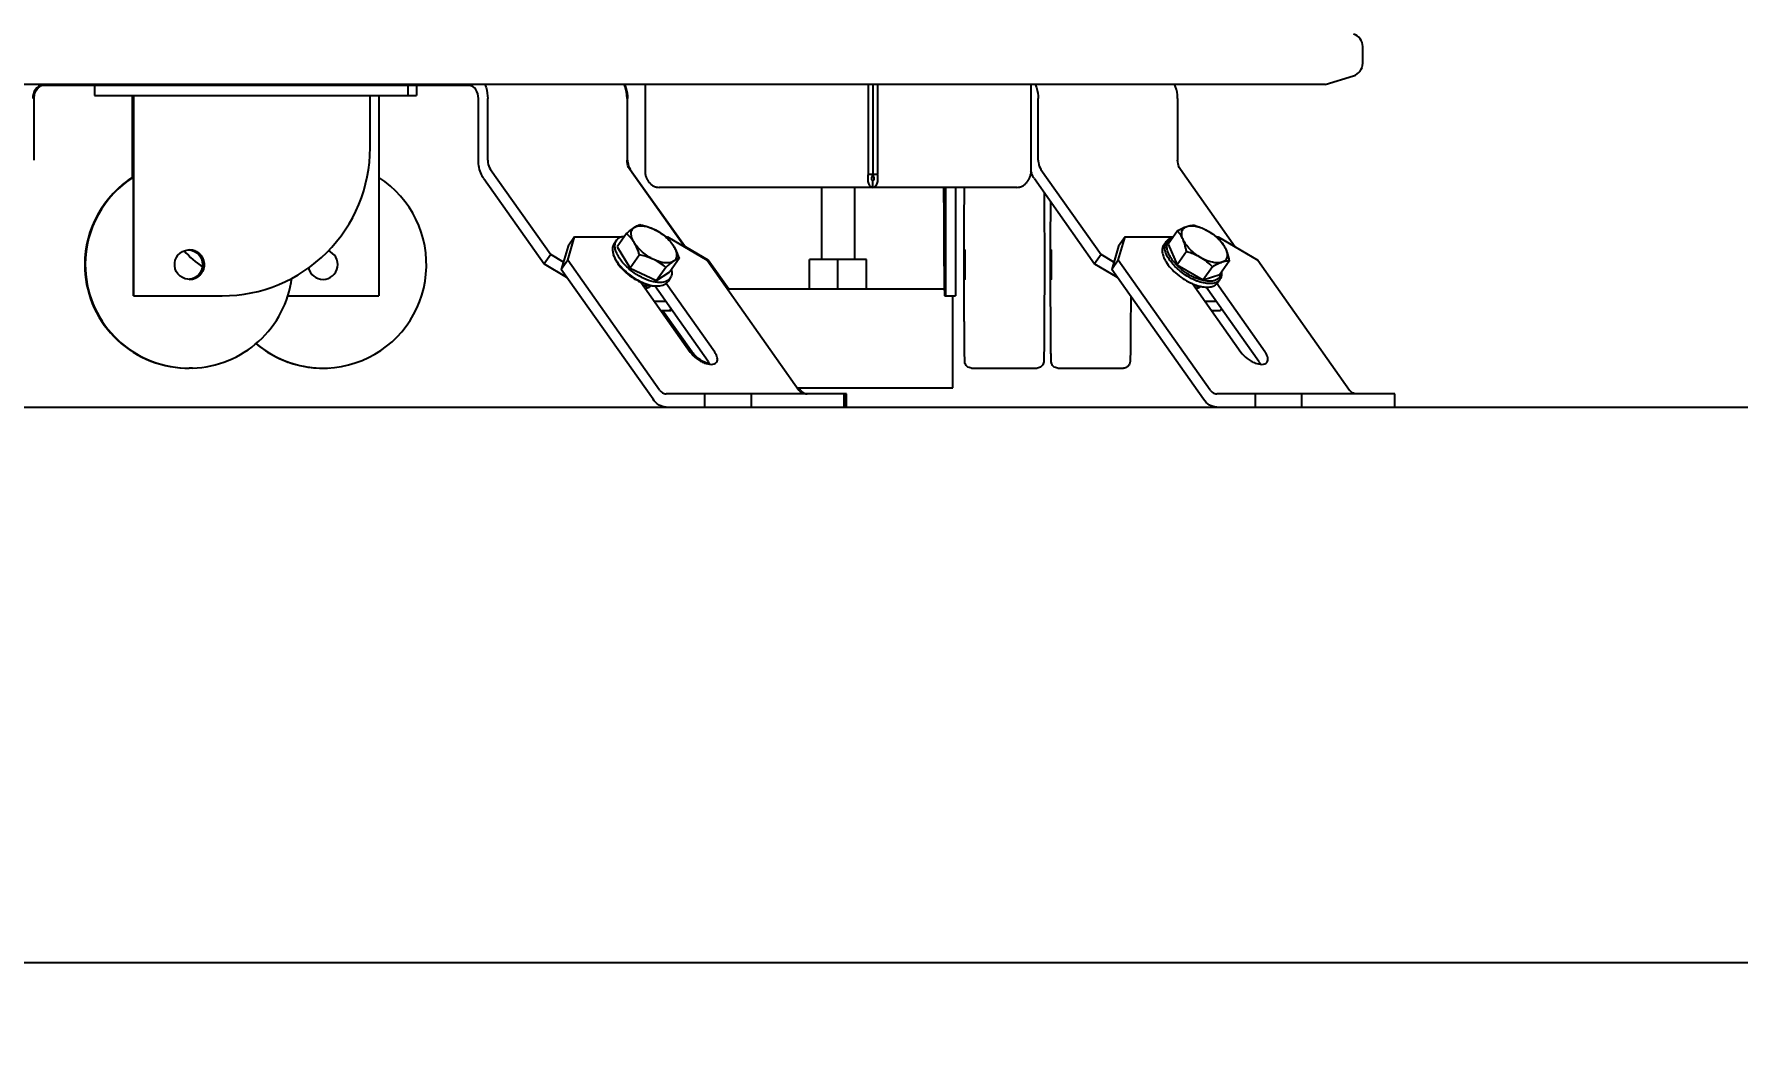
# Model space of a CAD drawing. Header units: millimetres. Extents: x 1186 to 6713, y 237 to 5598.
# Drawn here: x 1824 to 2343, y 1818 to 2130 of the extents above; entities that cross this region are included whole.
import ezdxf

# ---------------------------------------------------------------- set-up
doc = ezdxf.new("R2010")
doc.units = ezdxf.units.MM
doc.header["$LTSCALE"] = 384.175
doc.header["$PDMODE"] = 3
doc.header["$PDSIZE"] = 8
doc.layers.get('0').update_dxf_attribs({"linetype": 'CONTINUOUS'})
doc.layers.get('Defpoints').update_dxf_attribs({"linetype": 'CONTINUOUS'})
doc.styles.get("Standard").update_dxf_attribs({"font": 'calibri.ttf'})
doc.dimstyles.get("Standard").update_dxf_attribs({"dimtxt": 43.75, "dimasz": 43.75, "dimexe": 1.5, "dimexo": 1, "dimtad": 1, "dimdsep": 46, "dimtxsty": 'Standard', "dimblk": '_FILLED', "dimblk1": '_FILLED', "dimblk2": '_FILLED', "dimcen": 0.09, "dimazin": 2, "dimtol": 1, "dimtp": 0.01, "dimtm": 0.01, "dimtfac": 1, "dimtofl": 0, "dimtmove": 0, "dimatfit": 3, "dimldrblk": '_FILLED', "dimfxl": 1, "dimtolj": 1, "dimarcsym": 0})

# ---------------------------------------------------------------- blocks, each defined once
blk = doc.blocks.new('_FILLED')
at = {"color": 0, "linetype": 'ByBlock'}
blk.add_solid([(0, 0), (-1, 0.214), (-1, -0.214)], dxfattribs=at)
blk = doc.blocks.new('*D63')
at = {"color": 0, "lineweight": -2}
for p, q in [((1869.33, 4780.27), (1366.04, 4780.27)), ((1367.54, 4736.52), (1367.54, 3421.12)), ((1367.54, 2059.85), (1367.54, 3375.25)), ((1660.97, 2016.1), (1366.04, 2016.1))]:
    blk.add_line(p, q, dxfattribs=at)
at = {"layer": 'Defpoints', "color": 0}
for p in [(1870.33, 4780.27), (1367.54, 2016.1), (1661.97, 2016.1)]:
    blk.add_point(p, dxfattribs=at)
at = {"color": 0, "linetype": 'ByBlock', "lineweight": -2, "xscale": 43.75, "yscale": 43.75, "zscale": 43.75}
for p, rotation in [((1367.54, 4780.27), 90), ((1367.54, 2016.1), 270)]:
    blk.add_blockref('_FILLED', p, dxfattribs=dict(at, rotation=rotation))
at = {"color": 0, "insert": (1367.54, 3398.18), "char_height": 43.75, "attachment_point": 5}
blk.add_mtext('\\A1;\\A1;C', dxfattribs=at)
blk = doc.blocks.new('*D65')
at = {"color": 0, "lineweight": -2}
for p, q in [((3241.67, 2364.1), (3241.67, 1845.54)), ((1544.56, 2017.1), (1544.56, 1845.54)), ((1588.31, 1847.04), (2389.6, 1847.04)), ((3197.92, 1847.04), (2396.64, 1847.04))]:
    blk.add_line(p, q, dxfattribs=at)
at = {"layer": 'Defpoints', "color": 0}
for p in [(3241.67, 2365.1), (1544.56, 2018.1), (3241.67, 1847.04)]:
    blk.add_point(p, dxfattribs=at)
at = {"color": 0, "linetype": 'ByBlock', "lineweight": -2, "xscale": 43.75, "yscale": 43.75, "zscale": 43.75, "rotation": 180}
blk.add_blockref('_FILLED', (1544.56, 1847.04), dxfattribs=at)
at = {"color": 0, "linetype": 'ByBlock', "lineweight": -2, "xscale": 43.75, "yscale": 43.75, "zscale": 43.75}
blk.add_blockref('_FILLED', (3241.67, 1847.04), dxfattribs=at)
at = {"color": 0, "insert": (2393.12, 1847.04), "char_height": 43.75, "attachment_point": 5}
blk.add_mtext('\\A1;\\A1;I', dxfattribs=at)

msp = doc.modelspace()

# ---------------------------------------------------------------- linework, layer by layer
at = {"color": 0, "linetype": 'Continuous'}
for p, q in [((2228.32885, 2120.71613), (2228.32885, 2125.75628)), ((2216.91359, 2114.26629), (2225.49834, 2116.89091)), ((2216.91359, 2114.26629), (1566.82994, 2114.26629)), ((1826.32885, 2113.9362), (1826.32885, 2114.26629)), ((1956.32885, 2113.9362), (1826.32885, 2113.9362)), ((1842.28006, 2113.9362), (1842.28006, 2110.9362)), ((1842.28012, 2110.9362), (1940.33083, 2110.9362)), ((1853.77648, 2110.9362), (1853.77648, 2085.84466)), ((1853.79676, 2110.9362), (1853.79676, 2085.85821)), ((1854.17058, 2049.9362), (1854.17058, 2110.9362)), ((1854.18885, 2110.9362), (1854.19086, 2049.9362)), ((1926.18773, 2094.9362), (1926.18721, 2110.9362)), ((1928.83085, 2110.9362), (1928.83085, 2049.9362)), ((1937.68363, 2113.9362), (1937.68363, 2110.9362)), ((1940.33083, 2113.9362), (1940.33083, 2110.9362)), ((1956.32885, 2113.9362), (1956.32885, 2114.26629)), ((2009.91066, 2114.26629), (2009.91066, 2086.9362)), ((2077.79291, 2114.26629), (2077.79291, 2086.9362)), ((2079.20712, 2114.26629), (2079.20712, 2086.9362)), ((2080.62134, 2114.26629), (2080.62134, 2086.9362)), ((2127.29038, 2114.26629), (2127.29038, 2086.9362)), ((1823.90836, 2091.24991), (1823.90836, 2109.9362)), ((1854.04672, 2107.9362), (1854.17058, 2107.9362)), ((1959.15728, 2091.24991), (1959.15728, 2109.9362)), ((1961.9857, 2091.24991), (1961.9857, 2109.9362)), ((2004.41211, 2109.9362), (2004.41211, 2091.24991)), ((2004.54976, 2091.24991), (2004.54976, 2109.9362)), ((2129.5593, 2091.24991), (2129.5593, 2109.9362)), ((2171.9857, 2109.9362), (2171.9857, 2091.24991)), ((1960.81413, 2085.59306), (1979.15728, 2059.65193)), ((1962.81413, 2088.42148), (1981.15728, 2062.48036)), ((2021.95685, 2064.78105), (2005.24054, 2088.42148)), ((2005.38374, 2088.42148), (2022.39458, 2064.52463)), ((2077.79291, 2086.9362), (2080.62134, 2086.9362)), ((2079.20712, 2082.9362), (2079.20712, 2084.9362)), ((2128.38772, 2085.59306), (2146.73087, 2059.65193)), ((2130.38772, 2088.42148), (2148.73087, 2062.48036)), ((2189.53044, 2064.78105), (2172.81413, 2088.42148)), ((2123.04774, 2082.9362), (2014.1533, 2082.9362)), ((2063.60052, 2082.9362), (2063.60052, 2060.9362)), ((2073.60052, 2082.9362), (2073.60052, 2060.9362)), ((2101.33605, 2082.9362), (2101.33605, 2049.9362)), ((2104.33598, 2082.9362), (2104.33598, 2049.9362)), ((2171.89937, 2069.69607), (2169.05663, 2065.67583)), ((1986.42994, 2065.02369), (1984.35887, 2057.95262)), ((1986.35887, 2060.78105), (1988.42994, 2067.85212)), ((1988.42994, 2067.85212), (1986.42994, 2065.02369)), ((1988.42994, 2067.85212), (2002.60005, 2067.85212)), ((2001.20551, 2066.83965), (2000.45551, 2065.77899)), ((2004.21327, 2068.8782), (2001.37054, 2064.85796)), ((2001.37054, 2064.85796), (2005.34374, 2058.35591)), ((2016.17185, 2067.85212), (2016.71421, 2067.85212)), ((2016.71421, 2067.85212), (2028.78528, 2060.78105)), ((2029.08623, 2060.78105), (2022.17351, 2064.83519)), ((2154.00353, 2065.02369), (2151.93246, 2057.95262)), ((2153.93246, 2060.78105), (2156.00353, 2067.85212)), ((2156.00353, 2067.85212), (2154.00353, 2065.02369)), ((2156.00353, 2067.85212), (2170.5955, 2067.85212)), ((2167.77911, 2065.42543), (2168.52911, 2066.4861)), ((2169.05663, 2065.67583), (2171.84224, 2059.36311)), ((2183.73251, 2067.85212), (2184.2878, 2067.85212)), ((2184.2878, 2067.85212), (2196.35887, 2060.78105)), ((1839.33085, 2059.44781), (1839.33085, 2059.4246)), ((1839.33161, 2059.44781), (1839.33085, 2059.4362)), ((1839.33085, 2059.4362), (1839.33161, 2059.4246)), ((1981.15728, 2062.48036), (1979.15728, 2059.65193)), ((1979.15728, 2059.65193), (1985.9857, 2055.65193)), ((1985.02194, 2060.21649), (1981.15728, 2062.48036)), ((1986.35887, 2060.78105), (1984.35887, 2057.95262)), ((2014.29883, 2021.26798), (1986.35887, 2060.78105)), ((2000.45381, 2061.8911), (2000.28715, 2062.36251)), ((2008.18647, 2062.37614), (2005.34374, 2058.35591)), ((2020.21315, 2061.29456), (2017.37042, 2057.27433)), ((2028.78528, 2060.78105), (2056.72523, 2021.26798)), ((2029.08623, 2060.78105), (2028.93525, 2060.56895)), ((2035.38238, 2051.9362), (2029.08623, 2060.78105)), ((2077.26077, 2060.9362), (2059.94027, 2060.9362)), ((2059.94027, 2051.9362), (2059.94027, 2060.9362)), ((2068.60052, 2051.9362), (2068.60052, 2060.9362)), ((2077.26077, 2051.9362), (2077.26077, 2060.9362)), ((2148.73087, 2062.48036), (2146.73087, 2059.65193)), ((2146.73087, 2059.65193), (2153.5593, 2055.65193)), ((2152.59554, 2060.21649), (2148.73087, 2062.48036)), ((2153.93246, 2060.78105), (2151.93246, 2057.95262)), ((2181.87242, 2021.26798), (2153.93246, 2060.78105)), ((2174.68498, 2063.38335), (2171.84224, 2059.36311)), ((2171.84224, 2059.36311), (2179.72968, 2054.75342)), ((2187.67425, 2060.47669), (2184.83151, 2056.45646)), ((2196.35887, 2060.78105), (2224.29883, 2021.26798)), ((2012.29883, 2018.43956), (1984.35887, 2057.95262)), ((2005.34374, 2058.35591), (2013.34368, 2054.56409)), ((2008.60391, 2054.07181), (2023.65817, 2032.78187)), ((2016.18641, 2058.58432), (2013.34368, 2054.56409)), ((2013.34368, 2054.56409), (2017.37042, 2057.27433)), ((2017.53545, 2055.29264), (2016.78545, 2054.23198)), ((2179.87242, 2018.43956), (2151.93246, 2057.95262)), ((2182.57242, 2058.77366), (2179.72968, 2054.75342)), ((2179.72968, 2054.75342), (2184.83151, 2056.45646)), ((2184.10904, 2053.87843), (2184.85904, 2054.93909)), ((1854.17058, 2049.9362), (1881.19025, 2049.9362)), ((1901.83085, 2049.9362), (1928.83085, 2049.9362)), ((2010.1231, 2053.47026), (2009.57619, 2052.69681)), ((2029.08279, 2029.95345), (2012.82077, 2052.95141)), ((2013.12048, 2052.93442), (2013.62048, 2052.93442)), ((2031.08279, 2032.78187), (2016.27571, 2053.72225)), ((2101.06549, 2051.9362), (2035.03953, 2051.9362)), ((2101.15352, 2049.9362), (2104.33598, 2049.9362)), ((2103.60052, 2021.9362), (2103.60052, 2049.9362)), ((2176.4822, 2053.6409), (2191.23176, 2032.78187)), ((2177.52855, 2053.23246), (2177.14978, 2052.69681)), ((2196.65638, 2029.95345), (2180.64632, 2052.5951)), ((2198.65638, 2032.78187), (2183.90687, 2053.64084)), ((2012.65817, 2048.33822), (2016.08279, 2048.33822)), ((2014.65817, 2045.5098), (2017.85664, 2045.5098)), ((2024.25989, 2032.78187), (2015.19959, 2045.5098)), ((2017.76217, 2045.96322), (2017.44155, 2045.5098)), ((2017.92102, 2045.73858), (2017.85664, 2045.5098)), ((2017.97009, 2045.66918), (2017.85664, 2045.5098)), ((2180.23176, 2048.33822), (2183.65638, 2048.33822)), ((2182.23176, 2045.5098), (2185.01514, 2045.5098)), ((2185.33576, 2045.96322), (2185.01514, 2045.5098)), ((1869.9897, 2027.95267), (1871.00795, 2027.9362)), ((1870.83018, 2027.9362), (1870.9865, 2027.93624)), ((1870.9865, 2027.93655), (1870.96538, 2027.9362)), ((1871.00795, 2027.9362), (1871.14315, 2027.9362)), ((1872.17696, 2027.95317), (1871.14315, 2027.9362)), ((2109.22094, 2027.9362), (2129.22048, 2027.9362)), ((2135.51764, 2027.9362), (2155.51718, 2027.9362)), ((2071.19989, 2020.09641), (2016.29883, 2020.09641)), ((2028.09782, 2016.09641), (2028.09782, 2020.09641)), ((2042.23995, 2016.09641), (2042.23995, 2020.09641)), ((2056.25273, 2021.9362), (2103.60052, 2021.9362)), ((2057.21338, 2021.26798), (2056.73771, 2021.9362)), ((2070.52422, 2016.09641), (2070.52422, 2020.09641)), ((2071.10482, 2016.09641), (2071.10482, 2020.09641)), ((2071.19989, 2016.09641), (2071.19989, 2020.09641)), ((2238.09782, 2020.09641), (2183.87242, 2020.09641)), ((2195.67141, 2016.09641), (2195.67141, 2020.09641)), ((2209.81355, 2016.09641), (2209.81355, 2020.09641)), ((2238.09782, 2016.09641), (2238.09782, 2020.09641)), ((2016.29883, 2016.09641), (2071.19989, 2016.09641)), ((2183.87242, 2016.09641), (2238.09782, 2016.09641))]:
    msp.add_line(p, q, dxfattribs=at)
at = {"color": 0}
msp.add_line((1456.32885, 2016.09641), (3555.31888, 2016.09641), dxfattribs=at)
at = {"color": 0, "linetype": 'Continuous'}
for centre, radius, start, end in [((2224.32885, 2125.75628), 4, 0, 73), ((2224.32885, 2120.71613), 4, 287, 360), ((1826.7413, 2111.83467), 2.10374, 101.0280614, 110.9642398), ((1870.83097, 2059.43632), 31.50012, 121.9908394, 179.9791046), ((1871.00874, 2059.43631), 31.50012, 122.3802785, 180.0001991), ((1911.83054, 2059.4362), 31.5, 229.6763289, 57.2633043), ((2008.37446, 2090.55026), 3.67098, 214.4174082, 215.442952), ((2015.88651, 2088.28179), 6.12548, 192.6897035, 201.4065336), ((2015.77816, 2088.23984), 6.00929, 201.4112211, 204.7296587), ((2015.62315, 2088.16631), 5.83773, 204.7106285, 210.5315518), ((2015.39733, 2088.03466), 5.57634, 210.5450884, 214.8752308), ((2015.16007, 2087.86745), 5.28609, 214.8588194, 220.3884197), ((2122.04097, 2087.86745), 5.28609, 319.6115806, 325.1411802), ((2121.80371, 2088.03466), 5.57634, 325.1247689, 329.4549118), ((2121.57789, 2088.16631), 5.83773, 329.4684483, 335.2893731), ((2121.42288, 2088.23984), 6.00929, 335.2703431, 338.5887792), ((2121.31453, 2088.28179), 6.12548, 338.5934665, 347.3102963), ((2136.31971, 2090.85318), 9.5378, 198.0303972, 202.1967703), ((2014.90831, 2087.65446), 4.95632, 220.3988055, 225.6544985), ((2014.68925, 2087.42962), 4.6424, 225.6483601, 231.2540072), ((2014.49623, 2087.1896), 4.3344, 231.2582706, 237.6256726), ((2014.35221, 2086.96367), 4.06648, 237.6349467, 243.2520779), ((2014.24431, 2086.74887), 3.8261, 243.2473291, 251.2713839), ((2014.18429, 2086.57816), 3.64515, 251.3033072, 256.3144088), ((2014.15746, 2086.46714), 3.53094, 256.3111417, 269.9324566), ((2123.04358, 2086.46714), 3.53094, 270.0675431, 283.6888584), ((2123.01675, 2086.57816), 3.64515, 283.6855916, 288.6966953), ((2122.95673, 2086.74887), 3.8261, 288.7286185, 296.752671), ((2122.84883, 2086.96367), 4.06648, 296.7479222, 302.3650543), ((2122.70481, 2087.1896), 4.3344, 302.3743283, 308.7417297), ((2122.51179, 2087.42962), 4.6424, 308.7459932, 314.3516403), ((2122.29273, 2087.65445), 4.95632, 314.345502, 319.6011948), ((1901.83085, 2094.9362), 45, 224.1662034, 233.6626575), ((1870.79454, 2059.42229), 4.51396, 85.007457, 85.2588162), ((1870.81579, 2059.42894), 4.50727, 85.2687483, 85.5204434), ((1870.97882, 2059.43621), 4.49998, 359.9999339, 87.3330334), ((1870.99434, 2059.4362), 4.49998, 272.4739344, 87.52897), ((1871.15657, 2059.43619), 4.5, 0.0001793, 89.5792624), ((1871.17008, 2059.4362), 4.5, 270.2544909, 89.7492148), ((1911.83085, 2059.4362), 4.5, 192.4023126, 68.8971924), ((2177.93528, 2066.1376), 11.14236, 210.794653, 211.7266871), ((1870.79455, 2059.45016), 4.514, 274.741364, 274.9964889), ((1870.8158, 2059.44298), 4.50678, 274.478625, 274.7340848), ((1870.97753, 2059.4472), 4.51102, 272.6813963, 282.0031466), ((1870.98239, 2059.42064), 4.48403, 282.0130849, 282.7391071), ((1901.83085, 2094.9362), 45, 269.0974873, 270), ((1911.8288, 2059.4362), 31.5, 229.6778668, 266.2234235), ((1911.82955, 2059.4362), 31.5, 229.6775342, 273.7217459), ((1870.82978, 2059.44235), 31.50612, 268.1486527, 268.4718818), ((1870.83008, 2059.45542), 31.51918, 268.4719678, 270.0001651), ((2059.24242, 2022.21769), 2.1227, 254.3923438, 256.1335787)]:
    msp.add_arc(centre, radius, start, end, dxfattribs=at)
msp.add_ellipse((1881.18876, 2094.9362), major_axis=(-20.86872, 39.86893), ratio=0.999959905, start_param=-3.62379407, end_param=-2.052997743, dxfattribs=at)
msp.add_ellipse((1871.19016, 2059.4362), major_axis=(-2.08687, 3.98689), ratio=0.999959905, dxfattribs=at)
for points, knots in [([(1826.32885, 2113.9362), (1825.55622, 2113.9362), (1823.87432, 2112.74567), (1823.50042, 2110.91862), (1823.50042, 2109.9362)], [0, 0, 0, 0, 0.440233148, 1, 1, 1, 1]), ([(1823.90836, 2109.9362), (1823.90836, 2110.36747), (1824.05627, 2111.84364), (1824.98576, 2113.41571), (1825.98861, 2113.79914)], [0, 0, 0, 0, 0.286568733, 1, 1, 1, 1]), ([(1959.15728, 2109.9362), (1959.15728, 2110.91862), (1958.78338, 2112.74567), (1957.10148, 2113.9362), (1956.32885, 2113.9362)], [0, 0, 0, 0, 0.559766728, 1, 1, 1, 1]), ([(1961.07313, 2114.29304), (1961.22356, 2113.96539), (1961.76323, 2112.57405), (1961.9857, 2111.06594), (1961.9857, 2109.9362)], [0, 0, 0, 0, 0.241925446, 1, 1, 1, 1]), ([(2004.41211, 2109.9362), (2004.41211, 2110.31918), (2004.33671, 2111.80738), (2003.96145, 2113.28698), (2003.49954, 2114.29304)], [0, 0, 0, 0, 0.257029449, 1, 1, 1, 1]), ([(2003.63108, 2114.29304), (2003.78248, 2113.96549), (2004.32552, 2112.57491), (2004.54976, 2111.06612), (2004.54976, 2109.9362)], [0, 0, 0, 0, 0.242059109, 1, 1, 1, 1]), ([(2128.64672, 2114.29304), (2128.79716, 2113.96539), (2129.33682, 2112.57405), (2129.5593, 2111.06594), (2129.5593, 2109.9362)], [0, 0, 0, 0, 0.241925446, 1, 1, 1, 1]), ([(2171.9857, 2109.9362), (2171.9857, 2110.31918), (2171.9103, 2111.80738), (2171.53504, 2113.28698), (2171.07313, 2114.29304)], [0, 0, 0, 0, 0.257029449, 1, 1, 1, 1]), ([(1960.81413, 2085.59306), (1960.54446, 2085.97443), (1959.55463, 2087.70099), (1959.15728, 2089.73459), (1959.15728, 2091.24991)], [0, 0, 0, 0, 0.235616236, 1, 1, 1, 1]), ([(1961.9857, 2091.24991), (1961.9857, 2090.98924), (1962.05326, 2090.00189), (1962.39273, 2089.01744), (1962.81413, 2088.42148)], [0, 0, 0, 0, 0.263156404, 1, 1, 1, 1]), ([(2005.24054, 2088.42148), (2005.1057, 2088.61217), (2004.6108, 2089.47546), (2004.41211, 2090.49225), (2004.41211, 2091.24991)], [0, 0, 0, 0, 0.235616553, 1, 1, 1, 1]), ([(2004.54976, 2091.24991), (2004.54976, 2090.99547), (2004.61481, 2090.02852), (2004.94175, 2089.0655), (2005.34612, 2088.47535)], [0, 0, 0, 0, 0.262358539, 1, 1, 1, 1]), ([(2129.5593, 2091.24991), (2129.5593, 2090.98924), (2129.62686, 2090.00189), (2129.96632, 2089.01744), (2130.38772, 2088.42148)], [0, 0, 0, 0, 0.263156404, 1, 1, 1, 1]), ([(2172.81413, 2088.42148), (2172.67929, 2088.61217), (2172.18439, 2089.47546), (2171.9857, 2090.49225), (2171.9857, 2091.24991)], [0, 0, 0, 0, 0.235616553, 1, 1, 1, 1]), ([(2077.79291, 2086.9362), (2077.68041, 2086.43638), (2077.58477, 2085.47344), (2077.8178, 2084.18076), (2078.34154, 2083.23324), (2078.94382, 2082.9362), (2079.20712, 2082.9362)], [0, 0, 0, 0, 0.328092399, 0.610579611, 0.831384972, 1, 1, 1, 1]), ([(2079.20712, 2084.9362), (2079.12657, 2084.9362), (2078.94745, 2085.15149), (2078.89465, 2085.58595), (2078.94068, 2086.22826), (2079.09712, 2086.69184), (2079.20712, 2086.9362)], [0, 0, 0, 0, 0.112807192, 0.321078905, 0.624703854, 1, 1, 1, 1]), ([(2079.20712, 2086.9362), (2079.31713, 2086.69184), (2079.47357, 2086.22826), (2079.51959, 2085.58595), (2079.46679, 2085.15149), (2079.28767, 2084.9362), (2079.20712, 2084.9362)], [0, 0, 0, 0, 0.37529615, 0.678921099, 0.88719281, 1, 1, 1, 1]), ([(2079.20712, 2082.9362), (2079.47042, 2082.9362), (2080.0727, 2083.23324), (2080.59644, 2084.18076), (2080.82947, 2085.47344), (2080.73384, 2086.43638), (2080.62134, 2086.9362)], [0, 0, 0, 0, 0.168615032, 0.389420395, 0.671907607, 1, 1, 1, 1]), ([(2101.15352, 2049.9362), (2101.14046, 2049.9362), (2101.14348, 2050.01291), (2101.12174, 2050.09952), (2101.11656, 2050.29939), (2101.10201, 2050.55232), (2101.09121, 2050.88729), (2101.07352, 2051.47439), (2101.05362, 2052.38862), (2101.03097, 2053.69374), (2101.00916, 2055.2717), (2100.98811, 2057.1115), (2100.96809, 2059.20119), (2100.94923, 2061.5269), (2100.92493, 2065.0541), (2100.89906, 2069.92577), (2100.87538, 2076.23413), (2100.86462, 2080.64291), (2100.86034, 2082.93025)], [0, 0, 0, 0, 0.001187757, 0.004585943, 0.010220186, 0.01808825, 0.028177382, 0.040470426, 0.071590755, 0.111242764, 0.159168257, 0.21504935, 0.27851681, 0.349153787, 0.426491219, 0.599188552, 0.792052941, 1, 1, 1, 1]), ([(2107.02151, 2059.4362), (2107.02151, 2061.68233), (2107.02855, 2069.51816), (2107.05064, 2077.35409), (2107.10037, 2082.94359)], [0, 0, 0, 0, 0.28664704, 1, 1, 1, 1]), ([(2131.35358, 2081.41157), (2131.36512, 2079.88159), (2131.40782, 2072.55654), (2131.41991, 2065.23134), (2131.41991, 2059.4362)], [0, 0, 0, 0, 0.208873093, 1, 1, 1, 1]), ([(2133.31821, 2059.4362), (2133.31821, 2061.16253), (2133.32219, 2067.54194), (2133.33905, 2073.92136), (2133.36584, 2078.57437)], [0, 0, 0, 0, 0.270609515, 1, 1, 1, 1]), ([(2004.21327, 2068.8782), (2004.62594, 2069.23203), (2005.39727, 2069.87622), (2006.20124, 2070.481), (2006.58391, 2070.73857)], [0, 0, 0, 0, 0.540956568, 1, 1, 1, 1]), ([(2005.64233, 2068.87544), (2005.64447, 2069.24452), (2005.78394, 2069.98262), (2006.29377, 2070.54328), (2006.58391, 2070.73857)], [0, 0, 0, 0, 0.513453896, 1, 1, 1, 1]), ([(2006.58391, 2070.73857), (2006.7431, 2070.84571), (2007.26606, 2071.1804), (2007.82908, 2071.46262), (2008.24002, 2071.58844)], [0, 0, 0, 0, 0.308680259, 1, 1, 1, 1]), ([(2006.58391, 2070.73857), (2007.30048, 2071.22086), (2008.87326, 2071.35238), (2010.88077, 2070.9181), (2012.01795, 2070.47236), (2012.59725, 2070.19778)], [0, 0, 0, 0, 0.416558448, 0.690830754, 1, 1, 1, 1]), ([(2008.24002, 2071.58844), (2008.61849, 2071.51114), (2010.10718, 2071.17629), (2011.56693, 2070.68613), (2012.59725, 2070.19778)], [0, 0, 0, 0, 0.253054328, 1, 1, 1, 1]), ([(2012.59725, 2070.19778), (2013.26432, 2069.8816), (2014.53539, 2069.15539), (2015.6923, 2068.26301), (2016.23996, 2067.79662)], [0, 0, 0, 0, 0.506471972, 1, 1, 1, 1]), ([(2012.59725, 2070.19778), (2013.84203, 2069.60778), (2015.58015, 2068.46541), (2017.48534, 2066.60251), (2018.26437, 2065.57362), (2018.58382, 2065.05084)], [0, 0, 0, 0, 0.51782166, 0.769695578, 1, 1, 1, 1]), ([(2171.89937, 2069.69607), (2172.39877, 2069.97457), (2173.34569, 2070.47541), (2174.33424, 2070.89484), (2174.80755, 2071.05283)], [0, 0, 0, 0, 0.534003785, 1, 1, 1, 1]), ([(2173.64944, 2067.04496), (2173.4255, 2067.55244), (2172.91484, 2068.4921), (2172.24545, 2069.3241), (2171.89937, 2069.69607)], [0, 0, 0, 0, 0.521938422, 1, 1, 1, 1]), ([(2173.64944, 2067.04496), (2173.45785, 2067.47913), (2173.18455, 2068.31254), (2173.20834, 2069.38957), (2173.50141, 2070.08225), (2173.9526, 2070.65853), (2174.45443, 2070.93496), (2174.80755, 2071.05283)], [0, 0, 0, 0, 0.298378996, 0.544684067, 0.656182903, 0.765934852, 1, 1, 1, 1]), ([(2174.80755, 2071.05283), (2175.01243, 2071.12122), (2175.72415, 2071.33224), (2176.4751, 2071.42459), (2177.0012, 2071.3991)], [0, 0, 0, 0, 0.290815048, 1, 1, 1, 1]), ([(2174.80755, 2071.05283), (2175.23115, 2071.19424), (2176.22747, 2071.3113), (2177.20796, 2071.1758), (2177.73167, 2071.05861)], [0, 0, 0, 0, 0.454194797, 1, 1, 1, 1]), ([(2177.0012, 2071.3991), (2177.37585, 2071.28842), (2178.85842, 2070.81756), (2180.29603, 2070.18754), (2181.30218, 2069.59951)], [0, 0, 0, 0, 0.251059388, 1, 1, 1, 1]), ([(2177.73167, 2071.05861), (2178.02442, 2070.9931), (2179.268, 2070.65025), (2180.44864, 2070.09835), (2181.30218, 2069.59951)], [0, 0, 0, 0, 0.232801502, 1, 1, 1, 1]), ([(2181.30218, 2069.59951), (2181.96416, 2069.21263), (2183.22166, 2068.3445), (2184.35229, 2067.32095), (2184.88864, 2066.78941)], [0, 0, 0, 0, 0.503818985, 1, 1, 1, 1]), ([(2181.30218, 2069.59951), (2182.49034, 2068.90511), (2184.11272, 2067.65841), (2185.79042, 2065.69407), (2186.41113, 2064.65403), (2186.63871, 2064.1383)], [0, 0, 0, 0, 0.533958182, 0.781280853, 1, 1, 1, 1]), ([(2000.45551, 2065.77899), (2000.3063, 2065.56796), (2000.06621, 2065.07997), (1999.92808, 2064.24209), (2000.00008, 2063.31408), (2000.17292, 2062.6856), (2000.28715, 2062.36251)], [0, 0, 0, 0, 0.218603404, 0.451694575, 0.71014421, 1, 1, 1, 1]), ([(2006.60218, 2056.90055), (2005.53871, 2057.64106), (2004.07447, 2058.87975), (2002.48272, 2060.75232), (2001.57742, 2062.13765), (2000.96675, 2063.48538), (2000.67527, 2064.75239), (2000.72461, 2065.90064), (2001.01232, 2066.56639), (2001.20543, 2066.83954)], [0, 0, 0, 0, 0.317873443, 0.466081605, 0.601816462, 0.722486001, 0.827253733, 0.917944446, 1, 1, 1, 1]), ([(2001.20543, 2066.83954), (2001.25029, 2066.90298), (2001.44403, 2067.15175), (2001.68485, 2067.36287), (2001.88145, 2067.49589)], [0, 0, 0, 0, 0.246599431, 1, 1, 1, 1]), ([(2001.88145, 2067.49589), (2001.93497, 2067.5321), (2002.1612, 2067.67435), (2002.4057, 2067.78675), (2002.59586, 2067.85631)], [0, 0, 0, 0, 0.241933947, 1, 1, 1, 1]), ([(2002.59586, 2067.85631), (2002.67569, 2067.88551), (2003.01484, 2067.99677), (2003.36758, 2068.06433), (2003.63748, 2068.09601)], [0, 0, 0, 0, 0.238251651, 1, 1, 1, 1]), ([(2006.55714, 2066.13242), (2006.23284, 2066.66313), (2005.51804, 2067.64413), (2004.65472, 2068.49416), (2004.21327, 2068.8782)], [0, 0, 0, 0, 0.515264753, 1, 1, 1, 1]), ([(2006.55714, 2066.13242), (2006.28009, 2066.5858), (2005.84124, 2067.46142), (2005.63976, 2068.4341), (2005.64233, 2068.87544)], [0, 0, 0, 0, 0.546255409, 1, 1, 1, 1]), ([(2008.18647, 2062.37614), (2008.08008, 2062.71419), (2007.64581, 2064.00898), (2007.08486, 2065.26881), (2006.55714, 2066.13242)], [0, 0, 0, 0, 0.25935239, 1, 1, 1, 1]), ([(2012.54371, 2060.98548), (2011.29893, 2061.57548), (2009.56081, 2062.71784), (2007.65562, 2064.58075), (2006.8766, 2065.60964), (2006.55714, 2066.13242)], [0, 0, 0, 0, 0.51782166, 0.769695578, 1, 1, 1, 1]), ([(2016.23996, 2067.79662), (2016.68139, 2067.41259), (2017.54472, 2066.56256), (2018.25951, 2065.58157), (2018.58382, 2065.05084)], [0, 0, 0, 0, 0.484725298, 1, 1, 1, 1]), ([(2018.58382, 2065.05084), (2018.75479, 2064.77106), (2019.41884, 2063.57456), (2019.90122, 2062.28569), (2020.21315, 2061.29456)], [0, 0, 0, 0, 0.239863717, 1, 1, 1, 1]), ([(2018.58382, 2065.05084), (2018.86087, 2064.59746), (2019.29972, 2063.72184), (2019.5012, 2062.74916), (2019.49863, 2062.30782)], [0, 0, 0, 0, 0.546255409, 1, 1, 1, 1]), ([(2167.7792, 2065.42555), (2167.57302, 2065.13401), (2167.27361, 2064.41204), (2167.2623, 2063.16883), (2167.63342, 2061.80098), (2168.08759, 2060.89681), (2168.36391, 2060.43313)], [0, 0, 0, 0, 0.202638091, 0.429139605, 0.693687292, 1, 1, 1, 1]), ([(2174.85435, 2055.93812), (2173.6631, 2056.67231), (2172.01095, 2057.94231), (2170.18844, 2059.90443), (2169.12647, 2061.3866), (2168.39069, 2062.84215), (2168.01348, 2064.21735), (2168.0219, 2065.46722), (2168.32203, 2066.19325), (2168.52911, 2066.48609)], [0, 0, 0, 0, 0.314771697, 0.463989993, 0.601378891, 0.723568335, 0.82906346, 0.919318957, 1, 1, 1, 1]), ([(2168.52911, 2066.48609), (2168.73517, 2066.77748), (2169.31494, 2067.30001), (2170.03935, 2067.56342), (2170.4283, 2067.65183)], [0, 0, 0, 0, 0.472219253, 1, 1, 1, 1]), ([(2173.70638, 2057.55015), (2172.62083, 2058.3717), (2171.16038, 2059.7335), (2169.70231, 2061.78383), (2168.99408, 2063.23648), (2168.66577, 2064.59946), (2168.75358, 2065.82936), (2169.30833, 2066.83978), (2169.92652, 2067.26265), (2170.26163, 2067.41575)], [0, 0, 0, 0, 0.333519949, 0.482874967, 0.614577265, 0.727081906, 0.822817141, 0.909742454, 1, 1, 1, 1]), ([(2174.68498, 2063.38335), (2174.62666, 2063.71258), (2174.38317, 2064.95799), (2174.02712, 2066.18906), (2173.64944, 2067.04496)], [0, 0, 0, 0, 0.263297209, 1, 1, 1, 1]), ([(2178.98596, 2061.58375), (2177.79781, 2062.27815), (2176.17542, 2063.52485), (2174.49773, 2065.48919), (2173.87701, 2066.52923), (2173.64944, 2067.04496)], [0, 0, 0, 0, 0.533958182, 0.781280853, 1, 1, 1, 1]), ([(2184.88864, 2066.78941), (2185.23471, 2066.41745), (2185.90411, 2065.58546), (2186.41477, 2064.6458), (2186.63871, 2064.1383)], [0, 0, 0, 0, 0.478051595, 1, 1, 1, 1]), ([(2186.63871, 2064.1383), (2186.8303, 2063.70413), (2187.1036, 2062.87072), (2187.0798, 2061.79369), (2186.78673, 2061.10101), (2186.33554, 2060.52473), (2185.83372, 2060.2483), (2185.4806, 2060.13042)], [0, 0, 0, 0, 0.298378996, 0.544684067, 0.656182903, 0.765934852, 1, 1, 1, 1]), ([(2186.63871, 2064.1383), (2186.75947, 2063.86463), (2187.22172, 2062.67982), (2187.50484, 2061.43301), (2187.67425, 2060.47669)], [0, 0, 0, 0, 0.235471783, 1, 1, 1, 1]), ([(1839.33085, 2059.4246), (1839.33233, 2055.41197), (1840.90611, 2047.30305), (1847.64205, 2036.97759), (1857.74679, 2029.91459), (1865.80133, 2028.08256), (1869.81193, 2027.95269)], [0, 0, 0, 0, 0.250000096, 0.499998838, 0.749995467, 1, 1, 1, 1]), ([(1839.50862, 2059.4362), (1839.50862, 2055.42262), (1841.08018, 2047.31117), (1847.81541, 2036.9816), (1857.92168, 2029.91544), (1865.97815, 2028.0826), (1869.9897, 2027.95269)], [0, 0, 0, 0, 0.249999969, 0.499998755, 0.749995426, 1, 1, 1, 1]), ([(1871.1873, 2063.91731), (1872.2654, 2063.81825), (1874.42366, 2062.77261), (1875.27329, 2060.52987), (1875.27596, 2059.44732)], [0, 0, 0, 0, 0.500019555, 1, 1, 1, 1]), ([(1875.29624, 2059.42509), (1875.29893, 2060.51423), (1874.44917, 2062.77593), (1872.2725, 2063.82433), (1871.18737, 2063.91912)], [0, 0, 0, 0, 0.499972931, 1, 1, 1, 1]), ([(1871.18756, 2063.92085), (1872.27443, 2063.8309), (1874.45868, 2062.78954), (1875.31655, 2060.52684), (1875.31655, 2059.4362)], [0, 0, 0, 0, 0.499988043, 1, 1, 1, 1]), ([(1875.27596, 2059.44732), (1875.27864, 2058.36137), (1874.43433, 2056.10683), (1872.26908, 2055.05456), (1871.18757, 2054.95512)], [0, 0, 0, 0, 0.499973073, 1, 1, 1, 1]), ([(1871.18769, 2054.95331), (1872.26931, 2055.04787), (1874.43863, 2056.08977), (1875.29356, 2058.33943), (1875.29624, 2059.42509)], [0, 0, 0, 0, 0.500019732, 1, 1, 1, 1]), ([(1875.31655, 2059.4362), (1875.31655, 2058.34561), (1874.45875, 2056.08298), (1872.2746, 2055.04158), (1871.18775, 2054.95157)], [0, 0, 0, 0, 0.500005379, 1, 1, 1, 1]), ([(1871.97117, 2055.04699), (1872.93901, 2055.26579), (1874.77942, 2056.39891), (1875.4788, 2058.4439), (1875.4788, 2059.4362)], [0, 0, 0, 0, 0.49998869, 1, 1, 1, 1]), ([(1872.14971, 2055.04716), (1873.11739, 2055.26611), (1874.95738, 2056.39931), (1875.65657, 2058.44402), (1875.65657, 2059.4362)], [0, 0, 0, 0, 0.499988692, 1, 1, 1, 1]), ([(2000.28715, 2062.36251), (2000.30046, 2062.32485), (2000.35596, 2062.17201), (2000.41654, 2062.02102), (2000.46478, 2061.90825)], [0, 0, 0, 0, 0.245656925, 1, 1, 1, 1]), ([(2000.45374, 2061.89133), (2000.72783, 2061.11594), (2001.61752, 2059.53802), (2003.49551, 2057.41413), (2005.86465, 2055.50845), (2007.66867, 2054.48242), (2008.60445, 2054.05904)], [0, 0, 0, 0, 0.213642579, 0.463875398, 0.733184078, 1, 1, 1, 1]), ([(2000.46478, 2061.90825), (2000.78437, 2061.16107), (2001.70134, 2059.65742), (2003.5424, 2057.61957), (2005.81284, 2055.77854), (2007.52593, 2054.76362), (2008.41537, 2054.3303)], [0, 0, 0, 0, 0.218162424, 0.467888001, 0.734399251, 1, 1, 1, 1]), ([(2012.54371, 2060.98548), (2012.20321, 2061.14687), (2010.7983, 2061.74847), (2009.31332, 2062.146), (2008.18647, 2062.37614)], [0, 0, 0, 0, 0.246778588, 1, 1, 1, 1]), ([(2016.18641, 2058.58432), (2015.63877, 2059.05071), (2014.48186, 2059.94309), (2013.21079, 2060.6693), (2012.54371, 2060.98548)], [0, 0, 0, 0, 0.493518123, 1, 1, 1, 1]), ([(2018.55705, 2060.44469), (2017.84048, 2059.9624), (2016.2677, 2059.83088), (2014.26019, 2060.26516), (2013.12301, 2060.7109), (2012.54371, 2060.98548)], [0, 0, 0, 0, 0.416558448, 0.690830754, 1, 1, 1, 1]), ([(2018.55705, 2060.44469), (2018.17438, 2060.18714), (2017.37042, 2059.58235), (2016.59909, 2058.93816), (2016.18641, 2058.58432)], [0, 0, 0, 0, 0.459033823, 1, 1, 1, 1]), ([(2019.49863, 2062.30782), (2019.49649, 2061.93874), (2019.35702, 2061.20063), (2018.8472, 2060.63998), (2018.55705, 2060.44469)], [0, 0, 0, 0, 0.513453896, 1, 1, 1, 1]), ([(2020.21315, 2061.29456), (2020.09579, 2061.25863), (2019.51018, 2061.04683), (2018.97106, 2060.72335), (2018.55705, 2060.44469)], [0, 0, 0, 0, 0.19739738, 1, 1, 1, 1]), ([(2101.22112, 2063.9362), (2101.21382, 2063.9362), (2101.22457, 2063.89014), (2101.20976, 2063.84195), (2101.21397, 2063.72575), (2101.20581, 2063.50727), (2101.20445, 2063.12855), (2101.1987, 2062.57792), (2101.19558, 2061.90411), (2101.19164, 2060.84373), (2101.19006, 2059.43625), (2101.19164, 2058.02877), (2101.19558, 2056.96839), (2101.1987, 2056.29456), (2101.20445, 2055.7439), (2101.20581, 2055.36516), (2101.21397, 2055.14667), (2101.20976, 2055.03046), (2101.22457, 2054.98227), (2101.21382, 2054.9362), (2101.22112, 2054.9362)], [0, 0, 0, 0, 0.002433385, 0.009637576, 0.021565042, 0.038096603, 0.084302045, 0.146477452, 0.222236359, 0.308670595, 0.499994697, 0.691318481, 0.777753549, 0.85351477, 0.915693319, 0.961901433, 0.978434027, 0.990362062, 0.997566515, 1, 1, 1, 1]), ([(2101.22112, 2054.9362), (2101.22842, 2054.9362), (2101.21767, 2054.98227), (2101.23248, 2055.03045), (2101.22827, 2055.14666), (2101.23644, 2055.36513), (2101.2378, 2055.74386), (2101.24354, 2056.29449), (2101.24666, 2056.9683), (2101.25061, 2058.02868), (2101.25219, 2059.43615), (2101.25061, 2060.84364), (2101.24666, 2061.90402), (2101.24354, 2062.57785), (2101.2378, 2063.1285), (2101.23644, 2063.50725), (2101.22827, 2063.72574), (2101.23248, 2063.84195), (2101.21767, 2063.89013), (2101.22842, 2063.9362), (2101.22112, 2063.9362)], [0, 0, 0, 0, 0.002433385, 0.009637576, 0.021565042, 0.038096603, 0.084302045, 0.146477452, 0.222236359, 0.308670595, 0.499994697, 0.691318481, 0.777753549, 0.85351477, 0.915693319, 0.961901433, 0.978434027, 0.990362062, 0.997566515, 1, 1, 1, 1]), ([(2109.22094, 2027.9362), (2108.73041, 2027.9362), (2107.79809, 2028.29979), (2107.24562, 2029.31672), (2107.193, 2030.11026), (2107.17141, 2030.78748), (2107.15231, 2031.665), (2107.13396, 2032.82147), (2107.11629, 2034.25366), (2107.09963, 2035.94887), (2107.07786, 2038.68377), (2107.05549, 2042.6095), (2107.03616, 2047.80903), (2107.0242, 2053.49768), (2107.02151, 2057.42853), (2107.02151, 2059.4362)], [0, 0, 0, 0, 0.045153925, 0.082521781, 0.099730723, 0.118114411, 0.144939497, 0.180506751, 0.224590108, 0.276782314, 0.336561762, 0.476349658, 0.63815844, 0.815190289, 1, 1, 1, 1]), ([(2107.22098, 2063.93619), (2107.21368, 2063.93617), (2107.22443, 2063.89015), (2107.20962, 2063.84192), (2107.21388, 2063.72568), (2107.20816, 2063.58142), (2107.20668, 2063.39168), (2107.20256, 2063.06724), (2107.19905, 2062.57727), (2107.19529, 2061.9043), (2107.19262, 2061.13619), (2107.19094, 2060.30286), (2107.19056, 2059.72881), (2107.19056, 2059.4362)], [0, 0, 0, 0, 0.00486779, 0.019276337, 0.043131517, 0.076193713, 0.118151207, 0.168603907, 0.292953553, 0.444480196, 0.617336375, 0.804945083, 1, 1, 1, 1]), ([(2107.19056, 2059.4362), (2107.19056, 2059.14359), (2107.19094, 2058.56954), (2107.19262, 2057.7362), (2107.19529, 2056.96809), (2107.19905, 2056.29513), (2107.20256, 2055.80515), (2107.20669, 2055.48071), (2107.20816, 2055.29095), (2107.21388, 2055.14673), (2107.20962, 2055.03043), (2107.22443, 2054.98231), (2107.21369, 2054.93619), (2107.22099, 2054.93622)], [0, 0, 0, 0, 0.1950576, 0.382665037, 0.555521976, 0.707049031, 0.831400269, 0.881854464, 0.923811615, 0.956874162, 0.980727772, 0.995134804, 1, 1, 1, 1]), ([(2107.25141, 2059.4362), (2107.25141, 2059.72882), (2107.25103, 2060.30287), (2107.24935, 2061.1362), (2107.24668, 2061.90431), (2107.24292, 2062.57728), (2107.23941, 2063.06726), (2107.23529, 2063.3917), (2107.23381, 2063.58146), (2107.22809, 2063.72568), (2107.23235, 2063.84198), (2107.21754, 2063.8901), (2107.22828, 2063.93621), (2107.22098, 2063.93619)], [0, 0, 0, 0, 0.1950576, 0.382665037, 0.555521976, 0.707049031, 0.831400269, 0.881854464, 0.923811615, 0.956874162, 0.980727772, 0.995134804, 1, 1, 1, 1]), ([(2107.22099, 2054.93622), (2107.22829, 2054.93624), (2107.21754, 2054.98226), (2107.23235, 2055.03049), (2107.22809, 2055.14673), (2107.23381, 2055.29098), (2107.23529, 2055.48073), (2107.23941, 2055.80517), (2107.24292, 2056.29514), (2107.24668, 2056.9681), (2107.24935, 2057.73621), (2107.25103, 2058.56955), (2107.25141, 2059.1436), (2107.25141, 2059.4362)], [0, 0, 0, 0, 0.00486779, 0.019276337, 0.043131517, 0.076193713, 0.118151207, 0.168603907, 0.292953553, 0.444480196, 0.617336375, 0.804945083, 1, 1, 1, 1]), ([(2131.41991, 2059.4362), (2131.41991, 2057.42824), (2131.41722, 2053.49687), (2131.40526, 2047.80768), (2131.38592, 2042.6079), (2131.36355, 2038.68216), (2131.34178, 2035.94731), (2131.32512, 2034.25219), (2131.30744, 2032.82013), (2131.2891, 2031.66386), (2131.26996, 2030.78657), (2131.24845, 2030.10934), (2131.1954, 2029.31602), (2130.64282, 2028.29958), (2129.7109, 2027.9362), (2129.22048, 2027.9362)], [0, 0, 0, 0, 0.184836568, 0.361889706, 0.523700216, 0.663488237, 0.723266319, 0.77545596, 0.819535138, 0.855096513, 0.881914003, 0.900289861, 0.917514596, 0.954855841, 1, 1, 1, 1]), ([(2135.51764, 2027.9362), (2135.02711, 2027.9362), (2134.09479, 2028.29979), (2133.54232, 2029.31672), (2133.48969, 2030.11026), (2133.46811, 2030.78748), (2133.44901, 2031.665), (2133.43065, 2032.82147), (2133.41298, 2034.25366), (2133.39632, 2035.94887), (2133.37456, 2038.68377), (2133.35219, 2042.6095), (2133.33286, 2047.80903), (2133.3209, 2053.49768), (2133.31821, 2057.42853), (2133.31821, 2059.4362)], [0, 0, 0, 0, 0.045153925, 0.082521781, 0.099730723, 0.118114411, 0.144939497, 0.180506751, 0.224590108, 0.276782314, 0.336561762, 0.476349658, 0.63815844, 0.815190289, 1, 1, 1, 1]), ([(2133.51768, 2063.93619), (2133.51038, 2063.93617), (2133.52113, 2063.89015), (2133.50632, 2063.84192), (2133.51058, 2063.72568), (2133.50485, 2063.58142), (2133.50338, 2063.39168), (2133.49925, 2063.06724), (2133.49575, 2062.57727), (2133.49198, 2061.9043), (2133.48932, 2061.13619), (2133.48763, 2060.30286), (2133.48726, 2059.72881), (2133.48726, 2059.4362)], [0, 0, 0, 0, 0.00486779, 0.019276337, 0.043131517, 0.076193713, 0.118151207, 0.168603907, 0.292953553, 0.444480196, 0.617336375, 0.804945083, 1, 1, 1, 1]), ([(2133.48726, 2059.4362), (2133.48726, 2059.14359), (2133.48763, 2058.56954), (2133.48932, 2057.7362), (2133.49198, 2056.96809), (2133.49575, 2056.29513), (2133.49925, 2055.80515), (2133.50338, 2055.48071), (2133.50485, 2055.29095), (2133.51058, 2055.14673), (2133.50632, 2055.03043), (2133.52112, 2054.98231), (2133.51038, 2054.93619), (2133.51768, 2054.93622)], [0, 0, 0, 0, 0.1950576, 0.382665037, 0.555521976, 0.707049031, 0.831400269, 0.881854464, 0.923811615, 0.956874162, 0.980727772, 0.995134804, 1, 1, 1, 1]), ([(2133.5481, 2059.4362), (2133.5481, 2059.72882), (2133.54773, 2060.30287), (2133.54604, 2061.1362), (2133.54338, 2061.90431), (2133.53962, 2062.57728), (2133.53611, 2063.06726), (2133.53198, 2063.3917), (2133.53051, 2063.58146), (2133.52479, 2063.72568), (2133.52905, 2063.84198), (2133.51424, 2063.8901), (2133.52498, 2063.93621), (2133.51768, 2063.93619)], [0, 0, 0, 0, 0.1950576, 0.382665037, 0.555521976, 0.707049031, 0.831400269, 0.881854464, 0.923811615, 0.956874162, 0.980727772, 0.995134804, 1, 1, 1, 1]), ([(2133.51768, 2054.93622), (2133.52498, 2054.93624), (2133.51424, 2054.98226), (2133.52905, 2055.03049), (2133.52479, 2055.14673), (2133.53051, 2055.29098), (2133.53198, 2055.48073), (2133.53611, 2055.80517), (2133.53962, 2056.29514), (2133.54338, 2056.9681), (2133.54604, 2057.73621), (2133.54773, 2058.56955), (2133.5481, 2059.1436), (2133.5481, 2059.4362)], [0, 0, 0, 0, 0.00486779, 0.019276337, 0.043131517, 0.076193713, 0.118151207, 0.168603907, 0.292953553, 0.444480196, 0.617336375, 0.804945083, 1, 1, 1, 1]), ([(2168.45796, 2060.27819), (2168.88591, 2059.58593), (2169.9347, 2058.22915), (2171.84395, 2056.4186), (2174.04883, 2054.83874), (2175.66022, 2053.98923), (2176.48267, 2053.63571)], [0, 0, 0, 0, 0.231316566, 0.484397967, 0.74556186, 1, 1, 1, 1]), ([(2178.98596, 2061.58375), (2178.65138, 2061.7793), (2177.2782, 2062.51494), (2175.80602, 2063.05216), (2174.68498, 2063.38335)], [0, 0, 0, 0, 0.248983308, 1, 1, 1, 1]), ([(2182.57242, 2058.77366), (2182.03608, 2059.30518), (2180.90545, 2060.32874), (2179.64795, 2061.19686), (2178.98596, 2061.58375)], [0, 0, 0, 0, 0.496171125, 1, 1, 1, 1]), ([(2182.55648, 2060.12465), (2182.26373, 2060.19016), (2181.02014, 2060.533), (2179.83951, 2061.08491), (2178.98596, 2061.58375)], [0, 0, 0, 0, 0.232801502, 1, 1, 1, 1]), ([(2185.4806, 2060.13042), (2185.05699, 2059.98902), (2184.06068, 2059.87196), (2183.08019, 2060.00746), (2182.55648, 2060.12465)], [0, 0, 0, 0, 0.454194797, 1, 1, 1, 1]), ([(2185.4806, 2060.13042), (2185.0073, 2059.97243), (2184.01875, 2059.553), (2183.07183, 2059.05216), (2182.57242, 2058.77366)], [0, 0, 0, 0, 0.465986569, 1, 1, 1, 1]), ([(2187.67425, 2060.47669), (2187.51485, 2060.48441), (2186.77096, 2060.48403), (2186.03374, 2060.31507), (2185.4806, 2060.13042)], [0, 0, 0, 0, 0.214862825, 1, 1, 1, 1]), ([(1872.17696, 2027.9532), (1875.84877, 2028.07392), (1883.21382, 2029.62779), (1892.73311, 2035.61039), (1899.62122, 2044.49621), (1901.89121, 2051.67293), (1902.37174, 2055.31508)], [0, 0, 0, 0, 0.250005361, 0.500002043, 0.750000136, 1, 1, 1, 1]), ([(2016.85951, 2054.6364), (2016.30933, 2054.26416), (2015.22173, 2053.97598), (2013.70615, 2053.99282), (2011.8457, 2054.2906), (2009.38671, 2055.17846), (2007.52254, 2056.25969), (2006.60218, 2056.90055)], [0, 0, 0, 0, 0.181415657, 0.291436525, 0.414555854, 0.693715977, 1, 1, 1, 1]), ([(2008.41537, 2054.3303), (2009.20314, 2053.9465), (2010.73589, 2053.33145), (2012.36267, 2053.00043), (2013.12936, 2052.95071)], [0, 0, 0, 0, 0.532832995, 1, 1, 1, 1]), ([(2008.60445, 2054.05904), (2009.36758, 2053.71376), (2010.83928, 2053.1764), (2012.39833, 2052.93446), (2013.12024, 2052.93442)], [0, 0, 0, 0, 0.537093473, 1, 1, 1, 1]), ([(2016.10951, 2053.57574), (2016.17626, 2053.6209), (2016.42969, 2053.8081), (2016.65012, 2054.04059), (2016.78545, 2054.23198)], [0, 0, 0, 0, 0.25584366, 1, 1, 1, 1]), ([(2017.53553, 2055.29276), (2017.49068, 2055.22932), (2017.29693, 2054.98054), (2017.05611, 2054.76942), (2016.85951, 2054.6364)], [0, 0, 0, 0, 0.246599431, 1, 1, 1, 1]), ([(2017.90578, 2058.01976), (2018.01875, 2057.528), (2018.08939, 2056.78099), (2017.86541, 2055.85879), (2017.65883, 2055.46716), (2017.53553, 2055.29276)], [0, 0, 0, 0, 0.535819685, 0.773182646, 1, 1, 1, 1]), ([(2178.45858, 2054.96111), (2177.62569, 2055.24974), (2175.96994, 2056.00193), (2174.44619, 2056.99026), (2173.70638, 2057.55015)], [0, 0, 0, 0, 0.487205353, 1, 1, 1, 1]), ([(2178.28829, 2054.28623), (2177.99982, 2054.3862), (2176.81148, 2054.84023), (2175.67699, 2055.43111), (2174.85435, 2055.93812)], [0, 0, 0, 0, 0.24008544, 1, 1, 1, 1]), ([(2184.85903, 2054.93909), (2184.73252, 2054.76019), (2184.42286, 2054.42696), (2183.59809, 2053.90006), (2182.2182, 2053.57663), (2180.31725, 2053.69112), (2178.98562, 2054.04458), (2178.28829, 2054.28623)], [0, 0, 0, 0, 0.093674921, 0.191913386, 0.414694937, 0.684486738, 1, 1, 1, 1]), ([(2185.15878, 2056.8911), (2185.13485, 2056.61376), (2185.01781, 2056.07493), (2184.59108, 2055.36666), (2183.9395, 2054.83211), (2183.09991, 2054.48709), (2182.10178, 2054.32928), (2180.51363, 2054.36783), (2179.28454, 2054.67487), (2178.45858, 2054.96111)], [0, 0, 0, 0, 0.1035147, 0.201501556, 0.301783792, 0.411468805, 0.535193163, 0.674937983, 1, 1, 1, 1]), ([(2179.20173, 2052.7668), (2179.73155, 2052.66044), (2180.73645, 2052.53297), (2182.15133, 2052.6384), (2183.32104, 2053.06327), (2183.90259, 2053.58654), (2184.10894, 2053.87831)], [0, 0, 0, 0, 0.30634764, 0.570915694, 0.797405677, 1, 1, 1, 1]), ([(2185.32414, 2057.12596), (2185.37126, 2056.72842), (2185.36563, 2055.95498), (2185.06572, 2055.23138), (2184.85903, 2054.93909)], [0, 0, 0, 0, 0.527919373, 1, 1, 1, 1]), ([(2009.90258, 2052.23641), (2010.09417, 2052.24898), (2010.74985, 2052.33323), (2011.40443, 2052.68425), (2011.67771, 2053.07073)], [0, 0, 0, 0, 0.288571347, 1, 1, 1, 1]), ([(2010.11564, 2053.439), (2010.15211, 2053.34333), (2010.27533, 2052.98516), (2010.34869, 2052.60725), (2010.35701, 2052.33077)], [0, 0, 0, 0, 0.270149099, 1, 1, 1, 1]), ([(2013.12936, 2052.95071), (2013.17094, 2052.94801), (2013.33449, 2052.93866), (2013.49834, 2052.93442), (2013.62048, 2052.93442)], [0, 0, 0, 0, 0.254393182, 1, 1, 1, 1]), ([(2013.62048, 2052.93442), (2013.86369, 2052.93442), (2014.72304, 2052.97729), (2015.59596, 2053.22828), (2016.10951, 2053.57574)], [0, 0, 0, 0, 0.281733578, 1, 1, 1, 1]), ([(2157.70559, 2049.76693), (2157.70214, 2048.29414), (2157.69386, 2045.47437), (2157.67645, 2041.4692), (2157.65513, 2037.94421), (2157.63029, 2034.99199), (2157.60644, 2032.92609), (2157.58431, 2031.61408), (2157.5696, 2030.89723), (2157.55202, 2030.3502), (2157.53201, 2029.78853), (2157.39255, 2029.02571), (2156.7031, 2028.17883), (2155.91203, 2027.9362), (2155.51718, 2027.9362)], [0, 0, 0, 0, 0.192616238, 0.36877674, 0.523810586, 0.653631609, 0.754887446, 0.794014446, 0.825238217, 0.848668342, 0.86556495, 0.898833197, 0.948359875, 1, 1, 1, 1]), ([(2176.48267, 2053.63571), (2176.5708, 2053.59783), (2176.91894, 2053.45174), (2177.2722, 2053.31779), (2177.53829, 2053.22557)], [0, 0, 0, 0, 0.254081242, 1, 1, 1, 1]), ([(2177.47761, 2052.23656), (2177.63306, 2052.24684), (2178.17934, 2052.3131), (2178.72404, 2052.53766), (2179.01665, 2052.80533)], [0, 0, 0, 0, 0.282045123, 1, 1, 1, 1]), ([(2177.53829, 2053.22557), (2177.679, 2053.17681), (2178.22552, 2052.99676), (2178.78357, 2052.85074), (2179.20173, 2052.7668)], [0, 0, 0, 0, 0.258794738, 1, 1, 1, 1]), ([(2177.78791, 2053.1508), (2177.81035, 2053.07662), (2177.8866, 2052.79555), (2177.92853, 2052.50409), (2177.9315, 2052.29031)], [0, 0, 0, 0, 0.266038404, 1, 1, 1, 1]), ([(2023.65817, 2032.78187), (2024.17997, 2032.04394), (2025.17978, 2031.06384), (2026.73771, 2030.04692), (2028.58332, 2029.13783), (2030.94963, 2028.75151), (2031.65679, 2029.75043)], [0, 0, 0, 0, 0.29536743, 0.450897654, 0.600019227, 1, 1, 1, 1]), ([(2029.52853, 2029.19991), (2028.49033, 2029.43806), (2026.51455, 2030.41535), (2024.89105, 2031.89523), (2024.25989, 2032.78187)], [0, 0, 0, 0, 0.494616209, 1, 1, 1, 1]), ([(2029.08279, 2029.95345), (2029.13202, 2029.88383), (2029.31513, 2029.61415), (2029.47766, 2029.33005), (2029.58089, 2029.11258)], [0, 0, 0, 0, 0.261545693, 1, 1, 1, 1]), ([(2031.65679, 2029.75043), (2031.7798, 2029.92419), (2031.9479, 2030.36952), (2031.90185, 2031.13037), (2031.60659, 2031.96157), (2031.27882, 2032.50465), (2031.08279, 2032.78187)], [0, 0, 0, 0, 0.195781278, 0.420119423, 0.687756425, 1, 1, 1, 1]), ([(2191.23176, 2032.78187), (2191.75356, 2032.04394), (2192.75337, 2031.06384), (2194.31131, 2030.04692), (2196.15692, 2029.13783), (2198.52323, 2028.75151), (2199.23039, 2029.75043)], [0, 0, 0, 0, 0.29536743, 0.450897654, 0.600019227, 1, 1, 1, 1]), ([(2196.65638, 2029.95345), (2196.70561, 2029.88383), (2196.88872, 2029.61415), (2197.05126, 2029.33005), (2197.15448, 2029.11258)], [0, 0, 0, 0, 0.261545693, 1, 1, 1, 1]), ([(2199.23039, 2029.75043), (2199.35339, 2029.92419), (2199.5215, 2030.36952), (2199.47544, 2031.13037), (2199.18018, 2031.96157), (2198.85241, 2032.50465), (2198.65638, 2032.78187)], [0, 0, 0, 0, 0.195781278, 0.420119423, 0.687756425, 1, 1, 1, 1]), ([(2016.29883, 2016.09641), (2015.54923, 2016.09641), (2013.94043, 2016.58103), (2012.78475, 2017.75235), (2012.29883, 2018.43956)], [0, 0, 0, 0, 0.471076711, 1, 1, 1, 1]), ([(2014.29883, 2021.26798), (2014.54179, 2020.92438), (2015.11963, 2020.33872), (2015.92403, 2020.09641), (2016.29883, 2020.09641)], [0, 0, 0, 0, 0.528923289, 1, 1, 1, 1]), ([(2058.72523, 2020.09641), (2058.35043, 2020.09641), (2057.54604, 2020.33872), (2056.9682, 2020.92438), (2056.72523, 2021.26798)], [0, 0, 0, 0, 0.471076711, 1, 1, 1, 1]), ([(2057.21338, 2021.26798), (2057.30971, 2021.13267), (2057.69685, 2020.65725), (2058.23987, 2020.29378), (2058.67131, 2020.17326)], [0, 0, 0, 0, 0.270497197, 1, 1, 1, 1]), ([(2183.87242, 2016.09641), (2183.12282, 2016.09641), (2181.51402, 2016.58103), (2180.35835, 2017.75235), (2179.87242, 2018.43956)], [0, 0, 0, 0, 0.471076711, 1, 1, 1, 1]), ([(2181.87242, 2021.26798), (2182.11538, 2020.92438), (2182.69322, 2020.33872), (2183.49762, 2020.09641), (2183.87242, 2020.09641)], [0, 0, 0, 0, 0.528923289, 1, 1, 1, 1]), ([(2226.29883, 2020.09641), (2225.92403, 2020.09641), (2225.11963, 2020.33872), (2224.54179, 2020.92438), (2224.29883, 2021.26798)], [0, 0, 0, 0, 0.471076711, 1, 1, 1, 1])]:
    msp.add_open_spline(points, degree=3, knots=knots, dxfattribs=at)
for points in [[(2128.38772, 2085.59306), (2128.02495, 2086.1061), (2127.72637, 2086.66824), (2127.48874, 2087.24991)], [(2058.7337, 2020.15685), (2058.89446, 2020.11717), (2059.06119, 2020.09641), (2059.22678, 2020.09641)]]:
    msp.add_open_spline(points, degree=3, dxfattribs=at)

# ---------------------------------------------------------------- dimensions: what is measured, and where the dimension line sits
at = {"color": 0}
dim = msp.add_linear_dim(base=(1367.54403, 2016.09641), p1=(1870.32885, 4780.27166), p2=(1661.97033, 2016.09641), angle=90, text='\\A1;C', dimstyle='Standard', override={"dimtad": 0, "dimtih": 1, "dimtoh": 1, "dimdec": 4, "dimzin": 0, "dimtxsty": 'Standard', "dimcen": 62.865, "dimadec": 0, "dimazin": 0, "dimtdec": 4, "dimtzin": 0}, dxfattribs=at)
dim.commit()
dim.dimension.update_dxf_attribs({"geometry": '*D63', "text_midpoint": (1367.54403, 3398.18404)})
dim = msp.add_linear_dim(base=(3241.67272, 1847.03747), p1=(1544.55988, 2018.09641), p2=(3241.67272, 2365.09641), text='\\A1;I', dimstyle='Standard', override={"dimtad": 0, "dimtih": 1, "dimtoh": 1, "dimdec": 4, "dimzin": 0, "dimtxsty": 'Standard', "dimcen": 62.865, "dimadec": 0, "dimazin": 0, "dimtdec": 4, "dimtzin": 0})
dim.commit()
dim.dimension.update_dxf_attribs({"geometry": '*D65', "text_midpoint": (2393.1163, 1847.03747)})

doc.saveas('drawing.dxf')
